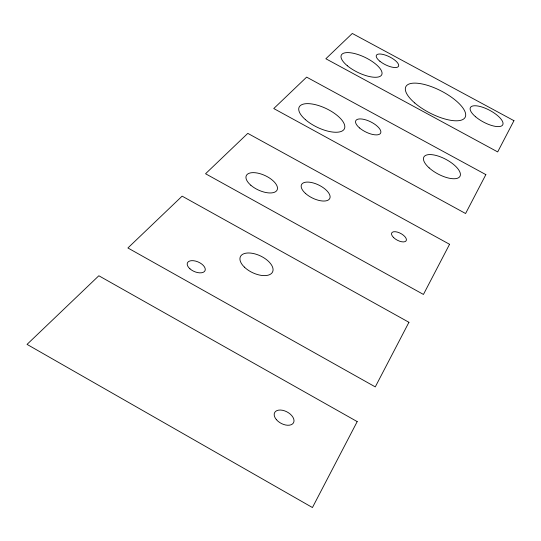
<?xml version="1.0" encoding="UTF-8"?>
<svg xmlns="http://www.w3.org/2000/svg" width="541" height="541" viewBox="0 0 541 541"><rect width="100%" height="100%" fill="white"/><g stroke="black" fill="none" stroke-linecap="round" stroke-linejoin="round"><path stroke-width="0.81" d="M357.202 421.601L312.441 507.539L27.05 344.387L98.841 275.761L357.202 421.601M408.935 322.294L375.278 386.896L127.906 247.974L182.128 196.146L408.935 322.294M449.564 244.289L423.441 294.439L205.553 173.749L247.798 133.363L449.564 244.289M485.852 174.621L465.591 213.519L273.76 108.545L306.632 77.126L485.852 174.621M513.95 120.684L497.686 151.913L325.851 58.753L352.306 33.461L513.95 120.684M429.135 167.879A20.47 8.311 28 0 0 459.877 176.488A20.47 8.311 28 0 0 436.77 155.639A20.47 8.311 28 0 0 429.135 167.879M305.422 119.656A25.082 10.374 25.6 0 0 344.022 129.407A25.082 10.374 25.6 0 0 315.843 104.778A25.082 10.374 25.6 0 0 305.422 119.656M393.605 237.56A8.216 3.78 28.2 0 0 406.149 240.799A8.216 3.78 28.2 0 0 397.175 232.042A8.216 3.78 28.2 0 0 393.605 237.56M305.415 193.36A15.73 7.222 26.1 0 0 329.631 198.723A15.73 7.222 26.1 0 0 311.866 182.601A15.73 7.222 26.1 0 0 305.415 193.36M250.821 185.232A16.987 7.959 24.9 0 0 277.046 190.121A16.987 7.959 24.9 0 0 257.3 173.039A16.987 7.959 24.9 0 0 250.821 185.232M244.349 267.085A17.806 9.244 25.4 0 0 272.333 272.407A17.806 9.244 25.4 0 0 252.823 253.404A17.806 9.244 25.4 0 0 244.349 267.085M189.959 268.83A9.616 5.153 23.8 0 0 205.012 270.689A9.616 5.153 23.8 0 0 193.746 260.742A9.616 5.153 23.8 0 0 189.959 268.83M276.437 419.694A10.719 6.445 28.3 0 0 293.384 422.988A10.719 6.445 28.3 0 0 282.47 410.274A10.719 6.445 28.3 0 0 276.437 419.694M475.559 116.755A18.32 6.641 28.1 0 0 502.677 124.917A18.32 6.641 28.1 0 0 481.497 106.881A18.32 6.641 28.1 0 0 475.559 116.755M347.349 65.779A22.472 8.331 25.9 0 0 381.466 75.199A22.472 8.331 25.9 0 0 355.728 53.843A22.472 8.331 25.9 0 0 347.349 65.779M359.582 127.974A13.883 5.633 26.5 0 0 380.566 133.221A13.883 5.633 26.5 0 0 364.472 119.514A13.883 5.633 26.5 0 0 359.582 127.974M379.904 61.261A12.355 4.456 26.3 0 0 398.447 66.394A12.355 4.456 26.3 0 0 384.002 54.682A12.355 4.456 26.3 0 0 379.904 61.261M414.744 102.966A33.366 12.369 27.3 0 0 464.875 117.749A33.366 12.369 27.3 0 0 426.923 85.167A33.366 12.369 27.3 0 0 414.744 102.966"/></g></svg>
